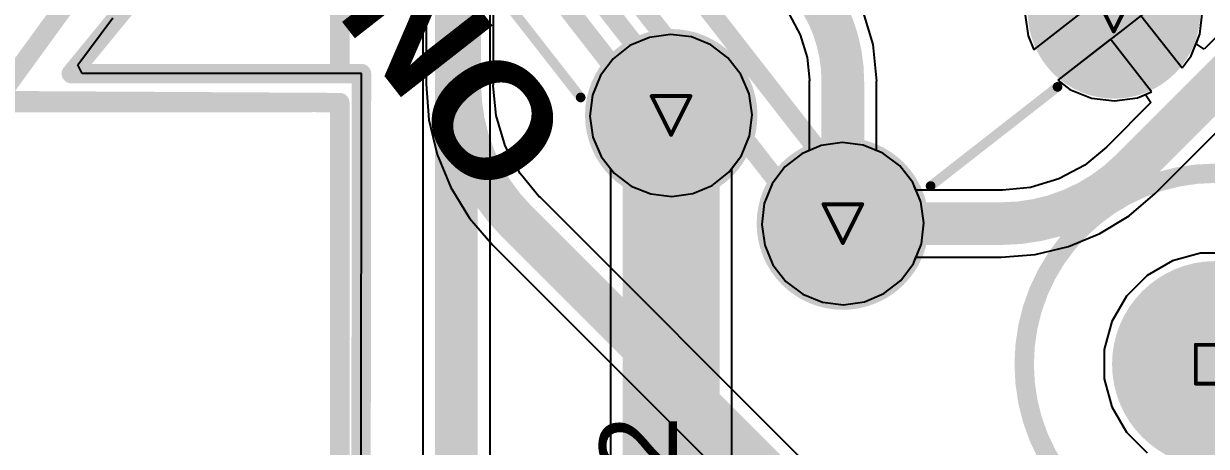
# Model space of a CAD drawing. Header units: inches. Extents: x -0.9 to 13.3, y -2.2 to 2.7.
# Drawn here: x 0.016 to 0.626, y -0.177 to 0.041 of the extents above; entities that cross this region are included whole.
import ezdxf

# ---------------------------------------------------------------- set-up
doc = ezdxf.new("R2010")
doc.units = ezdxf.units.IN
doc.header["$MEASUREMENT"] = 0
for name, color, linetype in [('Board Outline', 216, 'Continuous'), ('Bottom Layer', 5, 'Continuous'), ('Bottom Solder', 6, 'Continuous'), ('Dimension', 6, 'Continuous'), ('Drill Drawing', 1, 'Continuous'), ('Multi-Layer', 9, 'Continuous'), ('Pad Holes', 156, 'Continuous'), ('Top Layer', 1, 'Continuous'), ('Top Overlay', 2, 'Continuous'), ('Top Solder', 216, 'Continuous')]:
    doc.layers.add(name, color=color, linetype=linetype)
doc.styles.add('Arial', font='', dxfattribs={"height": 0.2})
doc.styles.add('Arial_Bold', font='', dxfattribs={"height": 0.2})
doc.styles.get('Arial').set_extended_font_data('Arial')
doc.styles.get('Arial_Bold').set_extended_font_data('Arial', bold=True)

# ---------------------------------------------------------------- blocks, each defined once
blk = doc.blocks.new('TL1260GQRBLK_6')
at = {"layer": 'Bottom Layer'}
h = blk.add_hatch(color=5, dxfattribs=at)
edge = h.paths.add_edge_path()
edge.add_arc((0, 0.12402), 0.03543, 0, 360)
h = blk.add_hatch(color=5, dxfattribs=at)
edge = h.paths.add_edge_path()
edge.add_arc((-0.09843, 0.08858), 0.03543, 0, 360)
h = blk.add_hatch(color=5, dxfattribs=at)
edge = h.paths.add_edge_path()
edge.add_arc((0.09843, 0.08858), 0.03543, 0, 360)
h = blk.add_hatch(color=5, dxfattribs=at)
edge = h.paths.add_edge_path()
edge.add_arc((-0.09843, -0.08858), 0.03543, 0, 360)
h = blk.add_hatch(color=5, dxfattribs=at)
edge = h.paths.add_edge_path()
edge.add_arc((0.09843, -0.08858), 0.03543, 0, 360)
h = blk.add_hatch(color=5, dxfattribs=at)
edge = h.paths.add_edge_path()
edge.add_arc((0, -0.12402), 0.03543, 0, 360)
at = {"layer": 'Bottom Solder'}
h = blk.add_hatch(color=6, dxfattribs=at)
edge = h.paths.add_edge_path()
edge.add_arc((0, 0.12402), 0.03943, 0, 360)
h = blk.add_hatch(color=6, dxfattribs=at)
edge = h.paths.add_edge_path()
edge.add_arc((-0.09843, 0.08858), 0.03943, 0, 360)
h = blk.add_hatch(color=6, dxfattribs=at)
edge = h.paths.add_edge_path()
edge.add_arc((0.09843, 0.08858), 0.03943, 0, 360)
h = blk.add_hatch(color=6, dxfattribs=at)
edge = h.paths.add_edge_path()
edge.add_arc((-0.09843, -0.08858), 0.03943, 0, 360)
h = blk.add_hatch(color=6, dxfattribs=at)
edge = h.paths.add_edge_path()
edge.add_arc((0.09843, -0.08858), 0.03943, 0, 360)
h = blk.add_hatch(color=6, dxfattribs=at)
edge = h.paths.add_edge_path()
edge.add_arc((0, -0.12402), 0.03943, 0, 360)
at = {"layer": 'Multi-Layer'}
h = blk.add_hatch(color=9, dxfattribs=at)
edge = h.paths.add_edge_path()
edge.add_arc((0, 0.12402), 0.03543, 0, 360)
h = blk.add_hatch(color=9, dxfattribs=at)
edge = h.paths.add_edge_path()
edge.add_arc((-0.09843, 0.08858), 0.03543, 0, 360)
h = blk.add_hatch(color=9, dxfattribs=at)
edge = h.paths.add_edge_path()
edge.add_arc((0.09843, 0.08858), 0.03543, 0, 360)
h = blk.add_hatch(color=9, dxfattribs=at)
edge = h.paths.add_edge_path()
edge.add_arc((-0.09843, -0.08858), 0.03543, 0, 360)
h = blk.add_hatch(color=9, dxfattribs=at)
edge = h.paths.add_edge_path()
edge.add_arc((0.09843, -0.08858), 0.03543, 0, 360)
h = blk.add_hatch(color=9, dxfattribs=at)
edge = h.paths.add_edge_path()
edge.add_arc((0, -0.12402), 0.03543, 0, 360)
at = {"layer": 'Pad Holes'}
h = blk.add_hatch(color=7, dxfattribs=at)
edge = h.paths.add_edge_path()
edge.add_arc((0, 0.12402), 0.01969, 0, 360)
h = blk.add_hatch(color=7, dxfattribs=at)
edge = h.paths.add_edge_path()
edge.add_arc((-0.09843, 0.08858), 0.01969, 0, 360)
h = blk.add_hatch(color=7, dxfattribs=at)
edge = h.paths.add_edge_path()
edge.add_arc((0.09843, 0.08858), 0.01969, 0, 360)
h = blk.add_hatch(color=7, dxfattribs=at)
edge = h.paths.add_edge_path()
edge.add_arc((-0.09843, -0.08858), 0.01969, 0, 360)
h = blk.add_hatch(color=7, dxfattribs=at)
edge = h.paths.add_edge_path()
edge.add_arc((0.09843, -0.08858), 0.01969, 0, 360)
h = blk.add_hatch(color=7, dxfattribs=at)
edge = h.paths.add_edge_path()
edge.add_arc((0, -0.12402), 0.01969, 0, 360)
at = {"layer": 'Top Layer'}
h = blk.add_hatch(color=1, dxfattribs=at)
edge = h.paths.add_edge_path()
edge.add_arc((0, 0.12402), 0.03543, 0, 360)
h = blk.add_hatch(color=1, dxfattribs=at)
edge = h.paths.add_edge_path()
edge.add_arc((-0.09843, 0.08858), 0.03543, 0, 360)
h = blk.add_hatch(color=1, dxfattribs=at)
edge = h.paths.add_edge_path()
edge.add_arc((0.09843, 0.08858), 0.03543, 0, 360)
h = blk.add_hatch(color=1, dxfattribs=at)
edge = h.paths.add_edge_path()
edge.add_arc((-0.09843, -0.08858), 0.03543, 0, 360)
h = blk.add_hatch(color=1, dxfattribs=at)
edge = h.paths.add_edge_path()
edge.add_arc((0.09843, -0.08858), 0.03543, 0, 360)
h = blk.add_hatch(color=1, dxfattribs=at)
edge = h.paths.add_edge_path()
edge.add_arc((0, -0.12402), 0.03543, 0, 360)
at = {"layer": 'Top Solder'}
h = blk.add_hatch(color=216, dxfattribs=at)
edge = h.paths.add_edge_path()
edge.add_arc((0, 0.12402), 0.03943, 0, 360)
h = blk.add_hatch(color=216, dxfattribs=at)
edge = h.paths.add_edge_path()
edge.add_arc((-0.09843, 0.08858), 0.03943, 0, 360)
h = blk.add_hatch(color=216, dxfattribs=at)
edge = h.paths.add_edge_path()
edge.add_arc((0.09843, 0.08858), 0.03943, 0, 360)
h = blk.add_hatch(color=216, dxfattribs=at)
edge = h.paths.add_edge_path()
edge.add_arc((-0.09843, -0.08858), 0.03943, 0, 360)
h = blk.add_hatch(color=216, dxfattribs=at)
edge = h.paths.add_edge_path()
edge.add_arc((0.09843, -0.08858), 0.03943, 0, 360)
h = blk.add_hatch(color=216, dxfattribs=at)
edge = h.paths.add_edge_path()
edge.add_arc((0, -0.12402), 0.03943, 0, 360)
at = {"layer": 'Top Overlay'}
for points in [[(-0.271, 0.156, 0.005, 0.005, 0), (-0.036, 0.156, 0.005, 0.005, 0)], [(-0.271, -0.155, 0.005, 0.005, 0), (-0.271, 0.156, 0.005, 0.005, 0)], [(0.111, -0.041, 0.005, 0.005, 0), (0.111, 0.042, 0.005, 0.005, 0)], [(-0.271, -0.155, 0.005, 0.005, 0), (-0.036, -0.155, 0.005, 0.005, 0)]]:
    blk.add_lwpolyline(points, format="xyseb", dxfattribs=at)
for points in [[(-0.27225, 0.156, 0.0025, 0.0025, 1), (-0.26975, 0.156, 0.0025, 0.0025, 1)], [(-0.27225, 0.156, 0.0025, 0.0025, 1), (-0.26975, 0.156, 0.0025, 0.0025, 1)], [(-0.03725, 0.156, 0.0025, 0.0025, 1), (-0.03475, 0.156, 0.0025, 0.0025, 1)], [(0.10975, 0.042, 0.0025, 0.0025, 1), (0.11225, 0.042, 0.0025, 0.0025, 1)], [(0.10975, -0.041, 0.0025, 0.0025, 1), (0.11225, -0.041, 0.0025, 0.0025, 1)], [(-0.27225, -0.155, 0.0025, 0.0025, 1), (-0.26975, -0.155, 0.0025, 0.0025, 1)], [(-0.27225, -0.155, 0.0025, 0.0025, 1), (-0.26975, -0.155, 0.0025, 0.0025, 1)], [(-0.03725, -0.155, 0.0025, 0.0025, 1), (-0.03475, -0.155, 0.0025, 0.0025, 1)]]:
    blk.add_lwpolyline(points, format="xyseb", close=True, dxfattribs=at)
at = {"layer": 'Top Overlay', "style": 'Arial_Bold'}
blk.add_text('PCB Edge', height=0.03937, rotation=-270, dxfattribs=at).set_placement((-0.23745, -0.078))

msp = doc.modelspace()

# ---------------------------------------------------------------- hatches: boundary and pattern name
at = {"layer": 'Bottom Layer'}
h = msp.add_hatch(color=5, dxfattribs=at)
edge = h.paths.add_edge_path()
edge.add_arc((0.63028, -0.13419), 0.05118, 0, 360)
at = {"layer": 'Bottom Solder'}
h = msp.add_hatch(color=6, dxfattribs=at)
edge = h.paths.add_edge_path()
edge.add_arc((0.63028, -0.13419), 0.05315, 0, 360)
at = {"layer": 'Multi-Layer'}
h = msp.add_hatch(color=9, dxfattribs=at)
edge = h.paths.add_edge_path()
edge.add_arc((0.63028, -0.13419), 0.05118, 0, 360)
at = {"layer": 'Pad Holes'}
h = msp.add_hatch(color=7, dxfattribs=at)
edge = h.paths.add_edge_path()
edge.add_arc((0.63028, -0.13419), 0.04134, 0, 360)
at = {"layer": 'Top Layer'}
h = msp.add_hatch(color=1, dxfattribs=at)
edge = h.paths.add_edge_path()
edge.add_arc((0.63028, -0.13419), 0.05118, 0, 360)
at = {"layer": 'Top Solder'}
h = msp.add_hatch(color=216, dxfattribs=at)
edge = h.paths.add_edge_path()
edge.add_arc((0.63028, -0.13419), 0.05315, 0, 360)

# ---------------------------------------------------------------- linework, layer by layer
at = {"layer": 'Board Outline'}
for points in [[(1.99867, 0.21567, 0.01, 0.01, -1.122171), (-0.01159, -1.51329, 0.01, 0.01, 0)], [(0.00205, 0.00168, 0.01, 0.01, -0.062889), (0.1783, 0.20594, 0.01, 0.01, 0)], [(0.29633, 0.14216, 0.01, 0.01, 0), (0.40398, 0.00392, 0.01, 0.01, 0)], [(0.27551, 0.12595, 0.01, 0.01, 0), (0.38317, -0.01229, 0.01, 0.01, 0)], [(0.29604, 0.07557, 0.01, 0.01, 0), (0.34732, 0.00971, 0.01, 0.01, 0)], [(0.28361, 0.06589, 0.01, 0.01, 0), (0.33489, 0.00004, 0.01, 0.01, 0)], [(0.55424, 0.0551, 0.01, 0.01, 0), (0.56715, 0.03853, 0.01, 0.01, 0)], [(0.56715, 0.03853, 0.01, 0.01, 0), (0.58796, 0.05473, 0.01, 0.01, 0)], [(0.34732, 0.00971, 0.01, 0.01, 0), (0.35458, 0.0004, 0.01, 0.01, 0)], [(0.00284, 0.00167, 0.01, 0.01, 0), (0.17917, 0.00065, 0.01, 0.01, 0)], [(0.33731, -0.00307, 0.01, 0.01, 0), (0.34974, 0.00661, 0.01, 0.01, 0)], [(0.40398, 0.00392, 0.01, 0.01, 0), (0.41355, -0.00838, 0.01, 0.01, 0)], [(0.17917, 0.00065, 0.01, 0.01, 0), (0.17933, -1.51239, 0.01, 0.01, 0)], [(0.33489, 0.00004, 0.01, 0.01, 0), (0.34215, -0.00928, 0.01, 0.01, 0)], [(0.34215, -0.00928, 0.01, 0.01, 0), (0.35458, 0.0004, 0.01, 0.01, 0)], [(0.41355, -0.00838, 0.01, 0.01, 0), (0.43589, -0.03706, 0.01, 0.01, 0)], [(0.38317, -0.01229, 0.01, 0.01, 0), (0.39274, -0.02458, 0.01, 0.01, 0)], [(0.39274, -0.02458, 0.01, 0.01, 0), (0.41508, -0.05327, 0.01, 0.01, 0)], [(0.43589, -0.03706, 0.01, 0.01, 0), (0.4488, -0.05364, 0.01, 0.01, 0)], [(0.42065, -0.06042, 0.01, 0.01, 0), (0.44146, -0.04422, 0.01, 0.01, 0)], [(0.41508, -0.05327, 0.01, 0.01, 0), (0.42799, -0.06984, 0.01, 0.01, 0)], [(0.42799, -0.06984, 0.01, 0.01, 0), (0.4488, -0.05364, 0.01, 0.01, 0)]]:
    msp.add_lwpolyline(points, format="xyseb", dxfattribs=at)
for points in [[(0.61761, 0.04711, 0.01, 0.01, 1), (0.53874, 0.04711, 0.01, 0.01, 1)], [(0.61761, 0.04711, 0.01, 0.01, 1), (0.53874, 0.04711, 0.01, 0.01, 1)], [(0.61361, 0.04711, 0.01, 0.01, 1), (0.54274, 0.04711, 0.01, 0.01, 1)], [(0.61361, 0.04711, 0.01, 0.01, 1), (0.54274, 0.04711, 0.01, 0.01, 1)], [(0.59786, 0.04711, 0.01, 0.01, 1), (0.55849, 0.04711, 0.01, 0.01, 1)], [(0.56465, 0.03853, 0.005, 0.005, 1), (0.56965, 0.03853, 0.005, 0.005, 1)], [(0.56465, 0.03853, 0.005, 0.005, 1), (0.56965, 0.03853, 0.005, 0.005, 1)], [(0.38939, -0.00585, 0.01, 0.01, 1), (0.31053, -0.00585, 0.01, 0.01, 1)], [(0.38939, -0.00585, 0.01, 0.01, 1), (0.31053, -0.00585, 0.01, 0.01, 1)], [(0.38539, -0.00585, 0.01, 0.01, 1), (0.31453, -0.00585, 0.01, 0.01, 1)], [(0.38539, -0.00585, 0.01, 0.01, 1), (0.31453, -0.00585, 0.01, 0.01, 1)], [(0.36965, -0.00585, 0.01, 0.01, 1), (0.33028, -0.00585, 0.01, 0.01, 1)], [(0.34482, 0.00971, 0.005, 0.005, 1), (0.34982, 0.00971, 0.005, 0.005, 1)], [(0.34482, 0.00971, 0.005, 0.005, 1), (0.34982, 0.00971, 0.005, 0.005, 1)], [(0.34724, 0.00661, 0.005, 0.005, 1), (0.35224, 0.00661, 0.005, 0.005, 1)], [(0.40148, 0.00392, 0.005, 0.005, 1), (0.40648, 0.00392, 0.005, 0.005, 1)], [(0.40148, 0.00392, 0.005, 0.005, 1), (0.40648, 0.00392, 0.005, 0.005, 1)], [(0.17667, 0.00065, 0.005, 0.005, 1), (0.18167, 0.00065, 0.005, 0.005, 1)], [(0.17667, 0.00065, 0.005, 0.005, 1), (0.18167, 0.00065, 0.005, 0.005, 1)], [(0.33239, 0.00004, 0.005, 0.005, 1), (0.33739, 0.00004, 0.005, 0.005, 1)], [(0.33239, 0.00004, 0.005, 0.005, 1), (0.33739, 0.00004, 0.005, 0.005, 1)], [(0.33481, -0.00307, 0.005, 0.005, 1), (0.33981, -0.00307, 0.005, 0.005, 1)], [(0.35208, 0.0004, 0.005, 0.005, 1), (0.35708, 0.0004, 0.005, 0.005, 1)], [(0.35208, 0.0004, 0.005, 0.005, 1), (0.35708, 0.0004, 0.005, 0.005, 1)], [(0.30803, -0.00585, 0.005, 0.005, 1), (0.31303, -0.00585, 0.005, 0.005, 1)], [(0.30803, -0.00585, 0.005, 0.005, 1), (0.31303, -0.00585, 0.005, 0.005, 1)], [(0.31203, -0.00585, 0.005, 0.005, 1), (0.31703, -0.00585, 0.005, 0.005, 1)], [(0.31203, -0.00585, 0.005, 0.005, 1), (0.31703, -0.00585, 0.005, 0.005, 1)], [(0.32778, -0.00585, 0.005, 0.005, 1), (0.33278, -0.00585, 0.005, 0.005, 1)], [(0.33965, -0.00928, 0.005, 0.005, 1), (0.34465, -0.00928, 0.005, 0.005, 1)], [(0.33965, -0.00928, 0.005, 0.005, 1), (0.34465, -0.00928, 0.005, 0.005, 1)], [(0.36715, -0.00585, 0.005, 0.005, 1), (0.37215, -0.00585, 0.005, 0.005, 1)], [(0.38289, -0.00585, 0.005, 0.005, 1), (0.38789, -0.00585, 0.005, 0.005, 1)], [(0.38289, -0.00585, 0.005, 0.005, 1), (0.38789, -0.00585, 0.005, 0.005, 1)], [(0.38689, -0.00585, 0.005, 0.005, 1), (0.39189, -0.00585, 0.005, 0.005, 1)], [(0.38689, -0.00585, 0.005, 0.005, 1), (0.39189, -0.00585, 0.005, 0.005, 1)], [(0.41105, -0.00838, 0.005, 0.005, 1), (0.41605, -0.00838, 0.005, 0.005, 1)], [(0.41105, -0.00838, 0.005, 0.005, 1), (0.41605, -0.00838, 0.005, 0.005, 1)], [(0.38067, -0.01229, 0.005, 0.005, 1), (0.38567, -0.01229, 0.005, 0.005, 1)], [(0.38067, -0.01229, 0.005, 0.005, 1), (0.38567, -0.01229, 0.005, 0.005, 1)], [(0.47782, -0.06174, 0.01, 0.01, 1), (0.39896, -0.06174, 0.01, 0.01, 1)], [(0.47782, -0.06174, 0.01, 0.01, 1), (0.39896, -0.06174, 0.01, 0.01, 1)], [(0.39024, -0.02458, 0.005, 0.005, 1), (0.39524, -0.02458, 0.005, 0.005, 1)], [(0.39024, -0.02458, 0.005, 0.005, 1), (0.39524, -0.02458, 0.005, 0.005, 1)], [(0.47382, -0.06174, 0.01, 0.01, 1), (0.40296, -0.06174, 0.01, 0.01, 1)], [(0.47382, -0.06174, 0.01, 0.01, 1), (0.40296, -0.06174, 0.01, 0.01, 1)], [(0.43339, -0.03706, 0.005, 0.005, 1), (0.43839, -0.03706, 0.005, 0.005, 1)], [(0.43339, -0.03706, 0.005, 0.005, 1), (0.43839, -0.03706, 0.005, 0.005, 1)], [(0.7287, -0.13419, 0.01, 0.01, 1), (0.53185, -0.13419, 0.01, 0.01, 1)], [(0.45808, -0.06174, 0.01, 0.01, 1), (0.41871, -0.06174, 0.01, 0.01, 1)], [(0.43896, -0.04422, 0.005, 0.005, 1), (0.44396, -0.04422, 0.005, 0.005, 1)], [(0.41258, -0.05327, 0.005, 0.005, 1), (0.41758, -0.05327, 0.005, 0.005, 1)], [(0.41258, -0.05327, 0.005, 0.005, 1), (0.41758, -0.05327, 0.005, 0.005, 1)], [(0.4463, -0.05364, 0.005, 0.005, 1), (0.4513, -0.05364, 0.005, 0.005, 1)], [(0.4463, -0.05364, 0.005, 0.005, 1), (0.4513, -0.05364, 0.005, 0.005, 1)], [(0.39646, -0.06174, 0.005, 0.005, 1), (0.40146, -0.06174, 0.005, 0.005, 1)], [(0.39646, -0.06174, 0.005, 0.005, 1), (0.40146, -0.06174, 0.005, 0.005, 1)], [(0.40046, -0.06174, 0.005, 0.005, 1), (0.40546, -0.06174, 0.005, 0.005, 1)], [(0.40046, -0.06174, 0.005, 0.005, 1), (0.40546, -0.06174, 0.005, 0.005, 1)], [(0.41621, -0.06174, 0.005, 0.005, 1), (0.42121, -0.06174, 0.005, 0.005, 1)], [(0.41815, -0.06042, 0.005, 0.005, 1), (0.42315, -0.06042, 0.005, 0.005, 1)], [(0.45558, -0.06174, 0.005, 0.005, 1), (0.46058, -0.06174, 0.005, 0.005, 1)], [(0.47132, -0.06174, 0.005, 0.005, 1), (0.47632, -0.06174, 0.005, 0.005, 1)], [(0.47132, -0.06174, 0.005, 0.005, 1), (0.47632, -0.06174, 0.005, 0.005, 1)], [(0.47532, -0.06174, 0.005, 0.005, 1), (0.48033, -0.06174, 0.005, 0.005, 1)], [(0.47532, -0.06174, 0.005, 0.005, 1), (0.48033, -0.06174, 0.005, 0.005, 1)], [(0.42549, -0.06984, 0.005, 0.005, 1), (0.43049, -0.06984, 0.005, 0.005, 1)], [(0.42549, -0.06984, 0.005, 0.005, 1), (0.43049, -0.06984, 0.005, 0.005, 1)], [(0.52935, -0.13419, 0.005, 0.005, 1), (0.53435, -0.13419, 0.005, 0.005, 1)]]:
    msp.add_lwpolyline(points, format="xyseb", close=True, dxfattribs=at)
at = {"layer": 'Bottom Layer'}
for p, q in [((0.61911, 0.06676), (0.58416, 0.03945)), ((0.22367, 0.05885), (0.22367, 0.01013)), ((0.25833, 0.01013), (0.25833, 0.05885)), ((0.53689, 0.02791), (0.56396, 0.04906)), ((0.04413, 0.02006), (0.06212, 0.04432)), ((0.53218, 0.04694), (0.53384, 0.03509)), ((0.62237, 0.03586), (0.62382, 0.04774)), ((0.58416, 0.03945), (0.5492, 0.01215)), ((0.33871, 0.03428), (0.32866, 0.03001)), ((0.34951, 0.0358), (0.33871, 0.03428)), ((0.36034, 0.03447), (0.34951, 0.0358)), ((0.37045, 0.03038), (0.36034, 0.03447)), ((0.53384, 0.03509), (0.53689, 0.02791)), ((0.62039, 0.03097), (0.62237, 0.03586)), ((0.62465, 0.02816), (0.62039, 0.03097)), ((0.63222, 0.03574), (0.62465, 0.02816)), ((0.32866, 0.03001), (0.32007, 0.0233)), ((0.37916, 0.02381), (0.37045, 0.03038)), ((0.04637, 0.0156), (0.04413, 0.02006)), ((0.32007, 0.0233), (0.3135, 0.01459)), ((0.38588, 0.01522), (0.37916, 0.02381)), ((0.19034, 0.0156), (0.04637, 0.0156)), ((0.18863, -1.53012), (0.19034, 0.0156)), ((0.3135, 0.01459), (0.30941, 0.00447)), ((0.39014, 0.00517), (0.38588, 0.01522)), ((0.59926, -0.04626), (0.66027, 0.01476)), ((0.22367, 0.01013), (0.22364, 0.01013)), ((0.22364, 0.01013), (0.22508, -0.00823)), ((0.25818, 0.00935), (0.25833, 0.01013)), ((0.25969, -0.00605), (0.25818, 0.00935)), ((0.5492, 0.01215), (0.55543, 0.00745)), ((0.55543, 0.00745), (0.56653, 0.00297)), ((0.30941, 0.00447), (0.30808, -0.00636)), ((0.39166, -0.00563), (0.39014, 0.00517)), ((0.56653, 0.00297), (0.5784, 0.00151)), ((0.59717, 0.00068), (0.57474, -0.02174)), ((0.5784, 0.00151), (0.59025, 0.00318)), ((0.59025, 0.00318), (0.59432, 0.00491)), ((0.59432, 0.00491), (0.59717, 0.00068)), ((0.26441, -0.0216), (0.25969, -0.00605)), ((0.39033, -0.01646), (0.39166, -0.00563)), ((0.22508, -0.00823), (0.22938, -0.02614)), ((0.30808, -0.00636), (0.3096, -0.01716)), ((0.3096, -0.01716), (0.31387, -0.0272)), ((0.38625, -0.02657), (0.39033, -0.01646)), ((0.27207, -0.03593), (0.26441, -0.0216)), ((0.42722, -0.02147), (0.41718, -0.02573)), ((0.43803, -0.01995), (0.42722, -0.02147)), ((0.44886, -0.02128), (0.43803, -0.01995)), ((0.45897, -0.02537), (0.44886, -0.02128)), ((0.57435, -0.02233), (0.56313, -0.03154)), ((0.57474, -0.02174), (0.57435, -0.02233)), ((0.22938, -0.02614), (0.23643, -0.04316)), ((0.31387, -0.0272), (0.32058, -0.0358)), ((0.37968, -0.03528), (0.38625, -0.02657)), ((0.41718, -0.02573), (0.40858, -0.03245)), ((0.46768, -0.03193), (0.45897, -0.02537)), ((0.28188, -0.04789), (0.27207, -0.03593)), ((0.32058, -0.0358), (0.32929, -0.04237)), ((0.37108, -0.042), (0.37968, -0.03528)), ((0.40858, -0.03245), (0.40202, -0.04116)), ((0.4744, -0.04053), (0.46768, -0.03193)), ((0.56313, -0.03154), (0.54972, -0.03871)), ((0.32929, -0.04237), (0.33941, -0.04645)), ((0.36104, -0.04626), (0.37108, -0.042)), ((0.40202, -0.04116), (0.39793, -0.05128)), ((0.47605, -0.04441), (0.4744, -0.04053)), ((0.54972, -0.03871), (0.53517, -0.04312)), ((0.23643, -0.04316), (0.24605, -0.05886)), ((0.28255, -0.04833), (0.28188, -0.04789)), ((0.43604, -0.20182), (0.28255, -0.04833)), ((0.33941, -0.04645), (0.35024, -0.04778)), ((0.35024, -0.04778), (0.36104, -0.04626)), ((0.52003, -0.04441), (0.47605, -0.04441)), ((0.52073, -0.04454), (0.52003, -0.04441)), ((0.53517, -0.04312), (0.52073, -0.04454)), ((0.58589, -0.05768), (0.59927, -0.04627)), ((0.59927, -0.04627), (0.59926, -0.04626)), ((0.39793, -0.05128), (0.3966, -0.0621)), ((0.24605, -0.05886), (0.25801, -0.07286)), ((0.5709, -0.06687), (0.58589, -0.05768)), ((0.3966, -0.0621), (0.39812, -0.07291)), ((0.55466, -0.0736), (0.5709, -0.06687)), ((0.25801, -0.07286), (0.25803, -0.07284)), ((0.25803, -0.07284), (0.41153, -0.22633)), ((0.39812, -0.07291), (0.40238, -0.08295)), ((0.47476, -0.08232), (0.47608, -0.07907)), ((0.47608, -0.07907), (0.52003, -0.07907)), ((0.52003, -0.07908), (0.53756, -0.0777)), ((0.52003, -0.07907), (0.52003, -0.07908)), ((0.53756, -0.0777), (0.55466, -0.0736)), ((0.62275, -0.07701), (0.60821, -0.0809)), ((0.63781, -0.07701), (0.62275, -0.07701)), ((0.40238, -0.08295), (0.4091, -0.09155)), ((0.4682, -0.09103), (0.47476, -0.08232)), ((0.60821, -0.0809), (0.59517, -0.08843)), ((0.4596, -0.09775), (0.4682, -0.09103)), ((0.59517, -0.08843), (0.58452, -0.09908)), ((0.4091, -0.09155), (0.41781, -0.09811)), ((0.41781, -0.09811), (0.42793, -0.1022)), ((0.42793, -0.1022), (0.43876, -0.10353)), ((0.43876, -0.10353), (0.44956, -0.10201)), ((0.44956, -0.10201), (0.4596, -0.09775)), ((0.58452, -0.09908), (0.57699, -0.11212)), ((0.57699, -0.11212), (0.5731, -0.12666)), ((0.5731, -0.12666), (0.5731, -0.14172)), ((0.5731, -0.14172), (0.57699, -0.15626)), ((0.57699, -0.15626), (0.58452, -0.1693)), ((0.58452, -0.1693), (0.59517, -0.17994))]:
    msp.add_line(p, q, dxfattribs=at)
for points in [[(0.241, 0.01013, 0.022, 0.022, 0), (0.241, 0.05885, 0.022, 0.022, 0)], [(0.587, -0.034, 0.022, 0.022, 0), (0.64801, 0.02701, 0.022, 0.022, 0)], [(0.27029, -0.06058, 0.022, 0.022, -0.198912), (0.241, 0.01013, 0.022, 0.022, 0)], [(0.587, -0.034, 0.022, 0.022, -0.198912), (0.52003, -0.06174, 0.022, 0.022, 0)], [(0.27029, -0.06058, 0.022, 0.022, 0), (0.42378, -0.21408, 0.022, 0.022, 0)], [(0.43839, -0.06174, 0.022, 0.022, 0), (0.52003, -0.06174, 0.022, 0.022, 0)]]:
    msp.add_lwpolyline(points, format="xyseb", dxfattribs=at)
for points in [[(0.2355, 0.01013, 0.011, 0.011, 1), (0.2465, 0.01013, 0.011, 0.011, 1)], [(0.2355, 0.01013, 0.011, 0.011, 1), (0.2465, 0.01013, 0.011, 0.011, 1)], [(0.5815, -0.034, 0.011, 0.011, 1), (0.5925, -0.034, 0.011, 0.011, 1)], [(0.5815, -0.034, 0.011, 0.011, 1), (0.5925, -0.034, 0.011, 0.011, 1)], [(0.26479, -0.06058, 0.011, 0.011, 1), (0.27579, -0.06058, 0.011, 0.011, 1)], [(0.26479, -0.06058, 0.011, 0.011, 1), (0.27579, -0.06058, 0.011, 0.011, 1)], [(0.43289, -0.06174, 0.011, 0.011, 1), (0.44389, -0.06174, 0.011, 0.011, 1)], [(0.51453, -0.06174, 0.011, 0.011, 1), (0.52553, -0.06174, 0.011, 0.011, 1)], [(0.51453, -0.06174, 0.011, 0.011, 1), (0.52553, -0.06174, 0.011, 0.011, 1)]]:
    msp.add_lwpolyline(points, format="xyseb", close=True, dxfattribs=at)
at = {"layer": 'Dimension'}
for points in [[(0.17917, 0.01565, 0.01, 0.01, 0), (0.17917, 0.79595, 0.01, 0.01, 0)], [(0.04081, 0.0156, 0.01, 0.01, -3.064051), (0.02964, -1.5299, 0.01, 0.01, 0)], [(0.04081, 0.0156, 0.01, 0.01, 0), (0.19034, 0.0156, 0.01, 0.01, 0)], [(0.18863, -1.53012, 0.01, 0.01, 0), (0.19034, 0.0156, 0.01, 0.01, 0)], [(-0.51672, 0.00065, 0.01, 0.01, 0), (0.16417, 0.00065, 0.01, 0.01, 0)]]:
    msp.add_lwpolyline(points, format="xyseb", dxfattribs=at)
for points in [[(0.03831, 0.0156, 0.005, 0.005, 1), (0.04331, 0.0156, 0.005, 0.005, 1)], [(0.03831, 0.0156, 0.005, 0.005, 1), (0.04331, 0.0156, 0.005, 0.005, 1)], [(0.17667, 0.01565, 0.005, 0.005, 1), (0.18167, 0.01565, 0.005, 0.005, 1)], [(0.18784, 0.0156, 0.005, 0.005, 1), (0.19284, 0.0156, 0.005, 0.005, 1)], [(0.18784, 0.0156, 0.005, 0.005, 1), (0.19284, 0.0156, 0.005, 0.005, 1)], [(0.16167, 0.00065, 0.005, 0.005, 1), (0.16667, 0.00065, 0.005, 0.005, 1)]]:
    msp.add_lwpolyline(points, format="xyseb", close=True, dxfattribs=at)
at = {"layer": 'Drill Drawing'}
for points in [[(0.568, 0.05734, 0.002, 0.002, 0), (0.578, 0.03734, 0.002, 0.002, 0)], [(0.578, 0.03734, 0.002, 0.002, 0), (0.588, 0.05734, 0.002, 0.002, 0)], [(0.33987, 0.00401, 0.002, 0.002, 0), (0.35987, 0.00401, 0.002, 0.002, 0)], [(0.33987, 0.00401, 0.002, 0.002, 0), (0.34987, -0.01599, 0.002, 0.002, 0)], [(0.34987, -0.01599, 0.002, 0.002, 0), (0.35987, 0.00401, 0.002, 0.002, 0)], [(0.42839, -0.05174, 0.002, 0.002, 0), (0.44839, -0.05174, 0.002, 0.002, 0)], [(0.42839, -0.05174, 0.002, 0.002, 0), (0.43839, -0.07174, 0.002, 0.002, 0)], [(0.43839, -0.07174, 0.002, 0.002, 0), (0.44839, -0.05174, 0.002, 0.002, 0)], [(0.62028, -0.12419, 0.002, 0.002, 0), (0.64028, -0.12419, 0.002, 0.002, 0)], [(0.62028, -0.14419, 0.002, 0.002, 0), (0.62028, -0.12419, 0.002, 0.002, 0)], [(0.62028, -0.14419, 0.002, 0.002, 0), (0.64028, -0.14419, 0.002, 0.002, 0)]]:
    msp.add_lwpolyline(points, format="xyseb", dxfattribs=at)
for points in [[(0.5775, 0.03734, 0.001, 0.001, 1), (0.5785, 0.03734, 0.001, 0.001, 1)], [(0.5775, 0.03734, 0.001, 0.001, 1), (0.5785, 0.03734, 0.001, 0.001, 1)], [(0.33937, 0.00401, 0.001, 0.001, 1), (0.34037, 0.00401, 0.001, 0.001, 1)], [(0.33937, 0.00401, 0.001, 0.001, 1), (0.34037, 0.00401, 0.001, 0.001, 1)], [(0.35937, 0.00401, 0.001, 0.001, 1), (0.36037, 0.00401, 0.001, 0.001, 1)], [(0.35937, 0.00401, 0.001, 0.001, 1), (0.36037, 0.00401, 0.001, 0.001, 1)], [(0.34937, -0.01599, 0.001, 0.001, 1), (0.35037, -0.01599, 0.001, 0.001, 1)], [(0.34937, -0.01599, 0.001, 0.001, 1), (0.35037, -0.01599, 0.001, 0.001, 1)], [(0.42789, -0.05174, 0.001, 0.001, 1), (0.42889, -0.05174, 0.001, 0.001, 1)], [(0.42789, -0.05174, 0.001, 0.001, 1), (0.42889, -0.05174, 0.001, 0.001, 1)], [(0.44789, -0.05174, 0.001, 0.001, 1), (0.44889, -0.05174, 0.001, 0.001, 1)], [(0.44789, -0.05174, 0.001, 0.001, 1), (0.44889, -0.05174, 0.001, 0.001, 1)], [(0.43789, -0.07174, 0.001, 0.001, 1), (0.43889, -0.07174, 0.001, 0.001, 1)], [(0.43789, -0.07174, 0.001, 0.001, 1), (0.43889, -0.07174, 0.001, 0.001, 1)], [(0.61978, -0.12419, 0.001, 0.001, 1), (0.62078, -0.12419, 0.001, 0.001, 1)], [(0.61978, -0.12419, 0.001, 0.001, 1), (0.62078, -0.12419, 0.001, 0.001, 1)], [(0.61978, -0.14419, 0.001, 0.001, 1), (0.62078, -0.14419, 0.001, 0.001, 1)], [(0.61978, -0.14419, 0.001, 0.001, 1), (0.62078, -0.14419, 0.001, 0.001, 1)]]:
    msp.add_lwpolyline(points, format="xyseb", close=True, dxfattribs=at)
at = {"layer": 'Top Layer'}
for p, q in [((0.22195, 0.06853), (0.22195, -0.23763)), ((0.25661, -0.23763), (0.25661, 0.06853)), ((0.454, 0.03061), (0.44849, 0.04878)), ((0.53689, 0.02791), (0.56396, 0.04906)), ((0.04413, 0.02006), (0.06212, 0.04432)), ((0.41071, 0.04626), (0.41646, 0.03551)), ((0.53218, 0.04694), (0.53384, 0.03509)), ((0.59204, 0.04561), (0.61319, 0.01854)), ((0.62237, 0.03586), (0.62382, 0.04774)), ((0.33871, 0.03428), (0.32866, 0.03001)), ((0.34951, 0.0358), (0.33871, 0.03428)), ((0.36034, 0.03447), (0.34951, 0.0358)), ((0.37045, 0.03038), (0.36034, 0.03447)), ((0.41646, 0.03551), (0.42, 0.02384)), ((0.45586, 0.01171), (0.454, 0.03061)), ((0.53384, 0.03509), (0.53689, 0.02791)), ((0.57628, 0.0333), (0.5492, 0.01215)), ((0.59743, 0.00623), (0.57628, 0.0333)), ((0.61788, 0.02477), (0.62237, 0.03586)), ((0.32866, 0.03001), (0.32007, 0.0233)), ((0.37916, 0.02381), (0.37045, 0.03038)), ((0.61319, 0.01854), (0.61788, 0.02477)), ((0.04637, 0.0156), (0.04413, 0.02006)), ((0.32007, 0.0233), (0.3135, 0.01459)), ((0.38588, 0.01522), (0.37916, 0.02381)), ((0.42, 0.02384), (0.42115, 0.01215)), ((0.19034, 0.0156), (0.04637, 0.0156)), ((0.18863, -1.53012), (0.19034, 0.0156)), ((0.3135, 0.01459), (0.30941, 0.00447)), ((0.39014, 0.00517), (0.38588, 0.01522)), ((0.42115, 0.01215), (0.42106, 0.01171)), ((0.42106, 0.01171), (0.42106, -0.02408)), ((0.45572, -0.02405), (0.45572, 0.01171)), ((0.45572, 0.01171), (0.45586, 0.01171)), ((0.5492, 0.01215), (0.55543, 0.00745)), ((0.55543, 0.00745), (0.56653, 0.00297)), ((0.59025, 0.00318), (0.59743, 0.00623)), ((0.30941, 0.00447), (0.30808, -0.00636)), ((0.39166, -0.00563), (0.39014, 0.00517)), ((0.56653, 0.00297), (0.5784, 0.00151)), ((0.5784, 0.00151), (0.59025, 0.00318)), ((0.39033, -0.01646), (0.39166, -0.00563)), ((0.30808, -0.00636), (0.3096, -0.01716)), ((0.3096, -0.01716), (0.31387, -0.0272)), ((0.38625, -0.02657), (0.39033, -0.01646)), ((0.42106, -0.02408), (0.41718, -0.02573)), ((0.45897, -0.02537), (0.45572, -0.02405)), ((0.31387, -0.0272), (0.31861, -0.03327)), ((0.38114, -0.03335), (0.38625, -0.02657)), ((0.41718, -0.02573), (0.40858, -0.03245)), ((0.46768, -0.03193), (0.45897, -0.02537)), ((0.31861, -0.03327), (0.31861, -0.25751)), ((0.38114, -0.25784), (0.38114, -0.03335)), ((0.40858, -0.03245), (0.40202, -0.04116)), ((0.4744, -0.04053), (0.46768, -0.03193)), ((0.40202, -0.04116), (0.39793, -0.05128)), ((0.47866, -0.05057), (0.4744, -0.04053)), ((0.39793, -0.05128), (0.3966, -0.0621)), ((0.48018, -0.06137), (0.47866, -0.05057)), ((0.3966, -0.0621), (0.39812, -0.07291)), ((0.47885, -0.0722), (0.48018, -0.06137)), ((0.39812, -0.07291), (0.40238, -0.08295)), ((0.47476, -0.08232), (0.47885, -0.0722)), ((0.62275, -0.07701), (0.60821, -0.0809)), ((0.63781, -0.07701), (0.62275, -0.07701)), ((0.40238, -0.08295), (0.4091, -0.09155)), ((0.4682, -0.09103), (0.47476, -0.08232)), ((0.60821, -0.0809), (0.59517, -0.08843)), ((0.4596, -0.09775), (0.4682, -0.09103)), ((0.59517, -0.08843), (0.58452, -0.09908)), ((0.4091, -0.09155), (0.41781, -0.09811)), ((0.41781, -0.09811), (0.42793, -0.1022)), ((0.42793, -0.1022), (0.43876, -0.10353)), ((0.43876, -0.10353), (0.44956, -0.10201)), ((0.44956, -0.10201), (0.4596, -0.09775)), ((0.58452, -0.09908), (0.57699, -0.11212)), ((0.57699, -0.11212), (0.5731, -0.12666)), ((0.5731, -0.12666), (0.5731, -0.14172)), ((0.5731, -0.14172), (0.57699, -0.15626)), ((0.57699, -0.15626), (0.58452, -0.1693)), ((0.58452, -0.1693), (0.59517, -0.17994))]:
    msp.add_line(p, q, dxfattribs=at)
for points in [[(0.23928, -0.23763, 0.022, 0.022, 0), (0.23928, 0.06853, 0.022, 0.022, 0)], [(0.41514, 0.06785, 0.022, 0.022, -0.086985), (0.43089, 0.04541, 0.022, 0.022, 0)], [(0.43089, 0.04541, 0.022, 0.022, -0.110024), (0.43839, 0.01171, 0.022, 0.022, 0)], [(0.34987, -0.2783, 0.05, 0.05, 0), (0.34987, -0.00599, 0.05, 0.05, 0)], [(0.43839, -0.06174, 0.022, 0.022, 0), (0.43839, 0.01171, 0.022, 0.022, 0)]]:
    msp.add_lwpolyline(points, format="xyseb", dxfattribs=at)
for points in [[(0.42539, 0.04541, 0.011, 0.011, 1), (0.43639, 0.04541, 0.011, 0.011, 1)], [(0.42539, 0.04541, 0.011, 0.011, 1), (0.43639, 0.04541, 0.011, 0.011, 1)], [(0.33737, -0.00599, 0.025, 0.025, 1), (0.36237, -0.00599, 0.025, 0.025, 1)], [(0.43289, 0.01171, 0.011, 0.011, 1), (0.44389, 0.01171, 0.011, 0.011, 1)], [(0.43289, 0.01171, 0.011, 0.011, 1), (0.44389, 0.01171, 0.011, 0.011, 1)], [(0.43289, -0.06174, 0.011, 0.011, 1), (0.44389, -0.06174, 0.011, 0.011, 1)]]:
    msp.add_lwpolyline(points, format="xyseb", close=True, dxfattribs=at)

# ---------------------------------------------------------------- block references
at = {"rotation": 308.0000000000001}
msp.add_blockref('TL1260GQRBLK_6', (0.4476, 0.07036), dxfattribs=at)

# ---------------------------------------------------------------- texts
at = {"layer": 'Top Overlay'}
for s, height, rotation, style, p in [('ON/OFF', 0.06, 128, 'Arial_Bold', (0.30153, -0.01541)), ('R22', 0.04, 90, 'Arial', (0.35299, -0.26332))]:
    msp.add_text(s, height=height, rotation=rotation, dxfattribs=dict(at, style=style)).set_placement(p)

doc.saveas('drawing.dxf')
